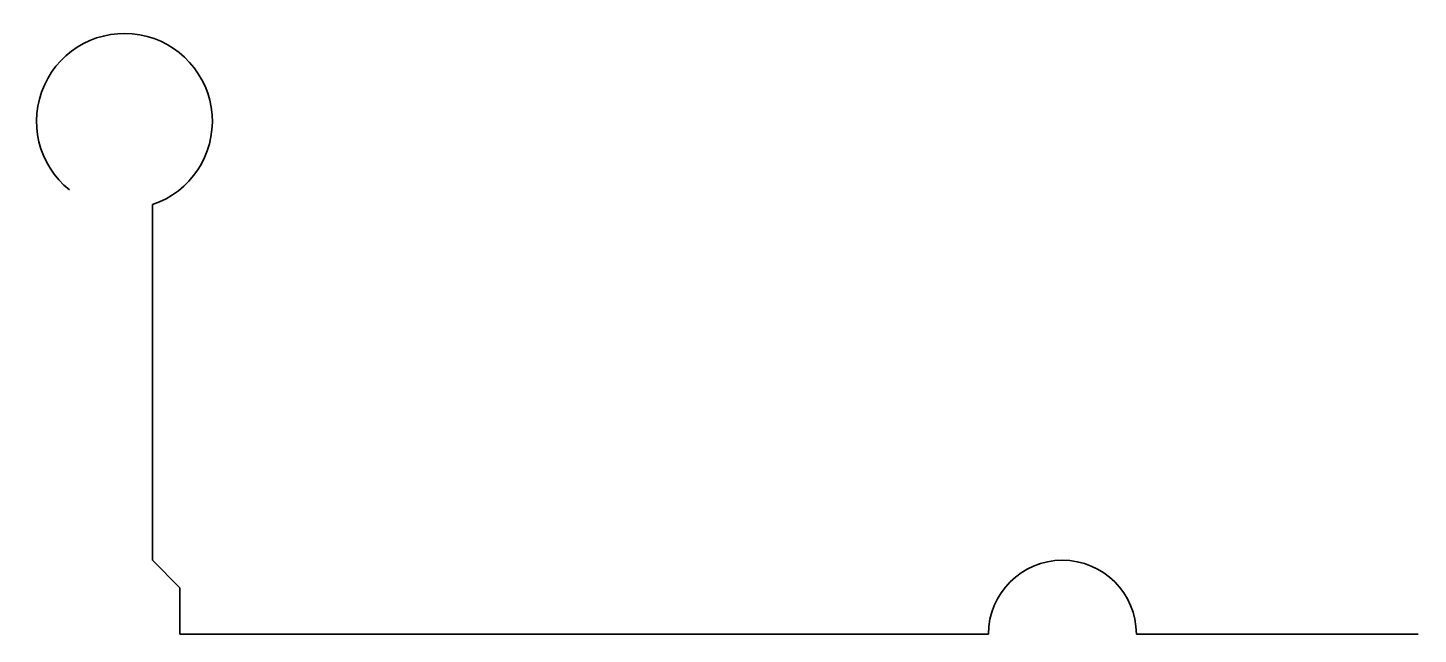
# Model space of a CAD drawing. Header units: metres. Extents: x -10 to 140, y 0 to 66.
import ezdxf

# ---------------------------------------------------------------- set-up
doc = ezdxf.new("R2010")
doc.units = ezdxf.units.M
doc.layers.add('A-DETL-GENF', color=92, linetype='Continuous', lineweight=18)

# ---------------------------------------------------------------- blocks, each defined once
blk = doc.blocks.new('47 Kalzip_fels - h_65-5015917-00_0 Basismaterialen')
at = {"layer": 'A-DETL-GENF', "lineweight": 35}
for p, q in [((3.04, 46.48), (3.04, 8)), ((3.04, 8), (6, 5)), ((6, 5), (6, 0)), ((6, 0), (93.5, 0)), ((109.5, 0), (140, 0))]:
    blk.add_line(p, q, dxfattribs=at)
for centre, radius, start, end in [((0, 55.49), 9.51, 288.667, 231.3082), ((101.5, 0), 8, 0, 180)]:
    blk.add_arc(centre, radius, start, end, dxfattribs=at)

msp = doc.modelspace()

# ---------------------------------------------------------------- block references
msp.add_blockref('47 Kalzip_fels - h_65-5015917-00_0 Basismaterialen', (0, 0))

doc.saveas('drawing.dxf')
